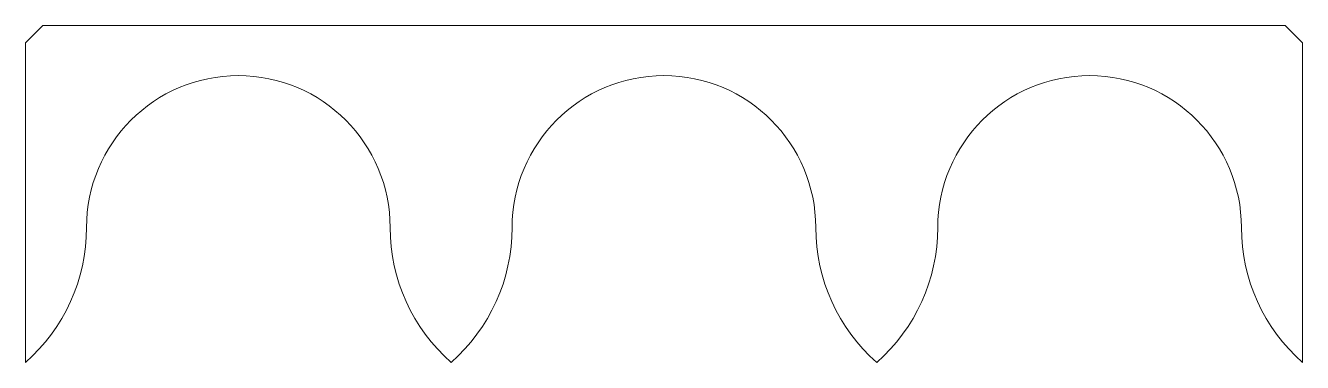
# Model space of a CAD drawing. Header units: inches. Extents: x -4.7 to 13.8, y -3.3 to 1.6.
import ezdxf

# ---------------------------------------------------------------- set-up
doc = ezdxf.new("R2010")
doc.units = ezdxf.units.IN
doc.header["$MEASUREMENT"] = 0

msp = doc.modelspace()

# ---------------------------------------------------------------- linework, layer by layer
at = {"color": 7, "linetype": 'Continuous', "lineweight": 15}
for p, q in [((-4.744, 1.322), (-4.494, 1.572)), ((-4.494, 1.572), (13.506, 1.572)), ((13.506, 1.572), (13.756, 1.322)), ((-4.744, 1.322), (-4.744, -3.303)), ((13.756, 1.322), (13.756, -3.303))]:
    msp.add_line(p, q, dxfattribs=at)
for centre, radius, start, end in [((-1.661, -1.353), 2.2, 0, 180), ((4.505, -1.353), 2.2, 0, 180), ((10.672, -1.353), 2.2, 0, 180), ((-6.456, -1.353), 2.595, 311.276, 0), ((3.134, -1.353), 2.595, 180, 228.724), ((-0.29, -1.353), 2.595, 311.276, 0), ((9.3, -1.353), 2.595, 180, 228.724), ((5.879, -1.353), 2.593, 311.2273, 0), ((15.465, -1.353), 2.593, 180, 228.7727)]:
    msp.add_arc(centre, radius, start, end, dxfattribs=at)

doc.saveas('drawing.dxf')
